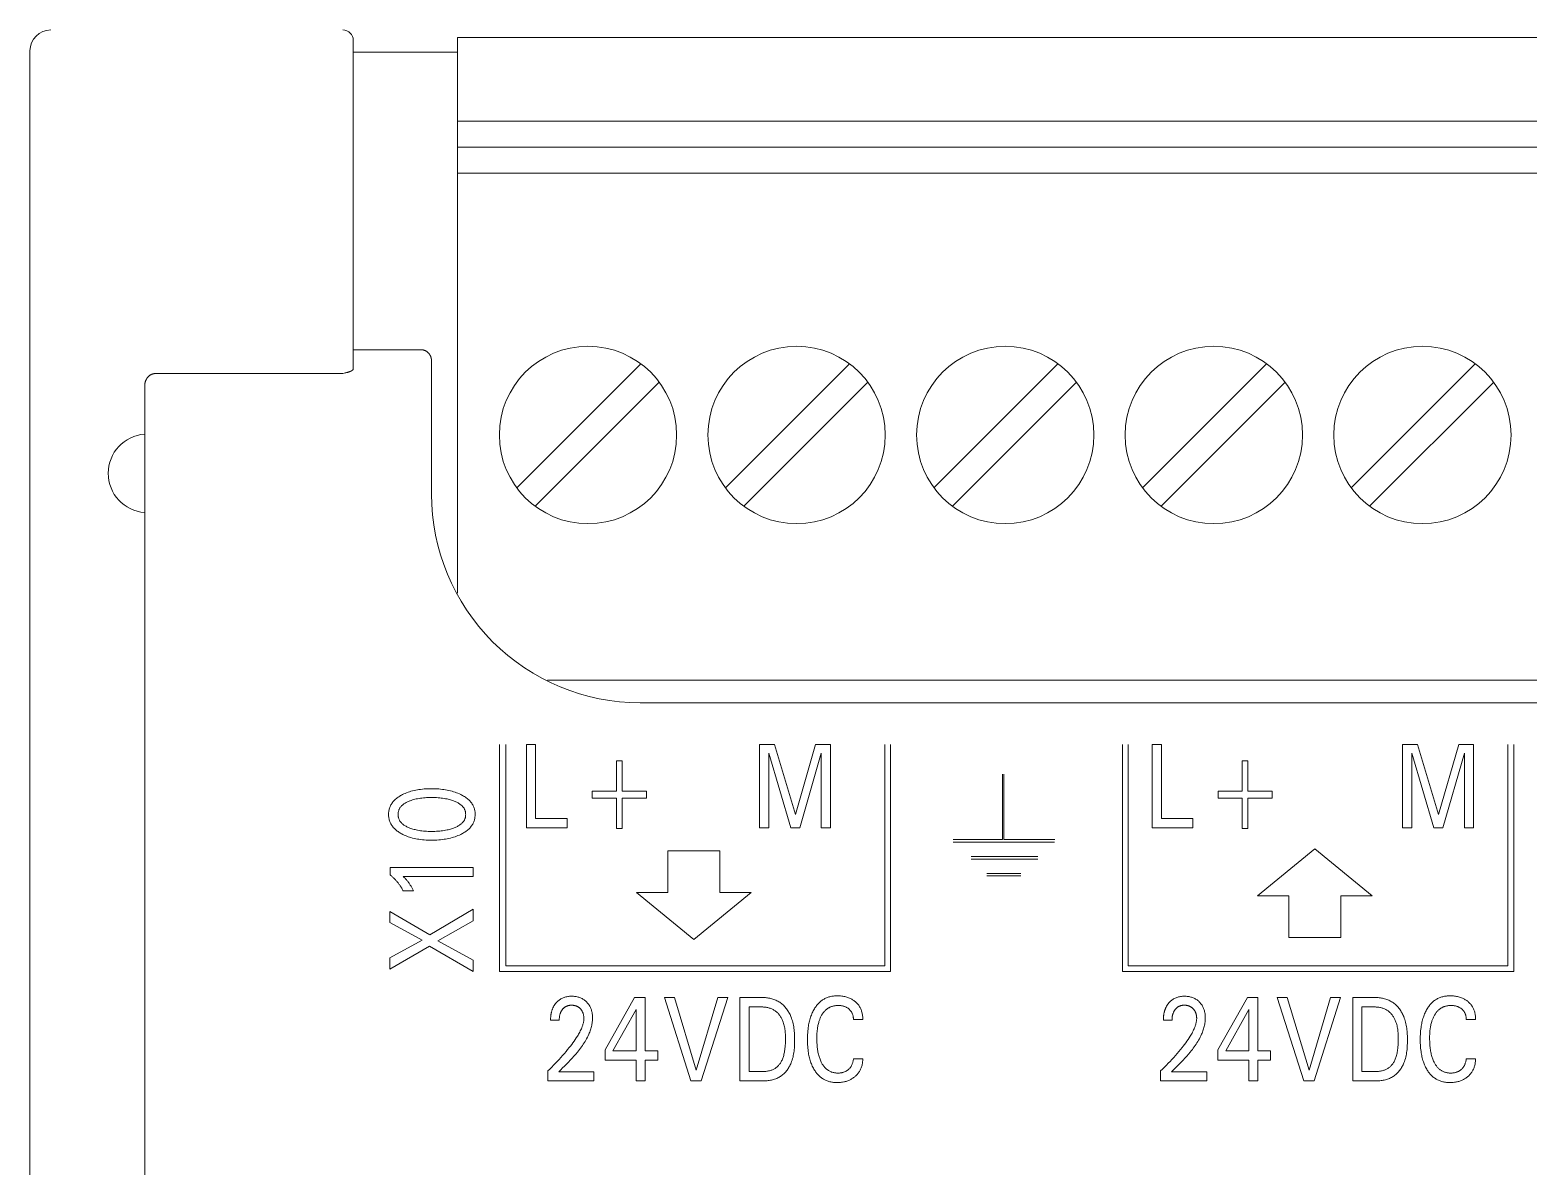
# Model space of a CAD drawing. Header units: millimetres. Extents: x 0 to 420, y 0 to 297.
# Drawn here: x 85.92 to 114.65, y 198.93 to 220.72 of the extents above; entities that cross this region are included whole.
import ezdxf

# ---------------------------------------------------------------- set-up
doc = ezdxf.new("R2010")
doc.units = ezdxf.units.MM
doc.layers.add('eProC - L2', color=41, linetype='Continuous', lineweight=20)

msp = doc.modelspace()

# ---------------------------------------------------------------- linework, layer by layer
at = {"layer": 'eProC - L2', "linetype": 'Continuous'}
for p, q in [((92.124, 214.217), (92.124, 220.515)), ((94.124, 209.919), (94.124, 220.57)), ((94.124, 220.57), (151.124, 220.57)), ((85.924, 173.915), (85.924, 220.315)), ((92.124, 220.291), (94.124, 220.291)), ((94.124, 218.97), (151.124, 218.97)), ((94.124, 218.47), (151.124, 218.47)), ((94.124, 217.97), (151.124, 217.97)), ((93.424, 214.585), (92.124, 214.585)), ((93.624, 211.816), (93.624, 214.369)), ((97.636, 214.316), (95.258, 211.938)), ((101.636, 214.316), (99.258, 211.938)), ((105.636, 214.316), (103.258, 211.938)), ((109.636, 214.316), (107.258, 211.938)), ((113.636, 214.316), (111.258, 211.938)), ((88.324, 214.127), (91.924, 214.127)), ((91.947, 214.133), (91.924, 214.127)), ((91.969, 214.139), (91.947, 214.133)), ((92.072, 214.172), (92.068, 214.17)), ((88.124, 180.53), (88.124, 213.888)), ((95.612, 211.585), (97.99, 213.963)), ((99.612, 211.585), (101.99, 213.963)), ((103.612, 211.585), (105.99, 213.963)), ((107.612, 211.585), (109.99, 213.963)), ((111.612, 211.585), (113.99, 213.963)), ((95.849, 208.25), (151.124, 208.25)), ((97.624, 207.815), (161.624, 207.815)), ((94.924, 202.665), (94.924, 207.015)), ((95.049, 202.775), (95.049, 207.015)), ((95.443, 205.415), (95.443, 207.015)), ((95.443, 207.015), (95.618, 207.015)), ((95.618, 207.015), (95.618, 205.597)), ((99.914, 205.415), (99.914, 207.015)), ((99.914, 207.015), (100.198, 207.015)), ((100.09, 206.848), (100.09, 205.415)), ((100.511, 205.415), (100.09, 206.848)), ((100.198, 207.015), (100.6, 205.676)), ((100.6, 205.676), (100.989, 207.015)), ((101.098, 206.85), (100.687, 205.415)), ((100.989, 207.015), (101.273, 207.015)), ((101.098, 205.415), (101.098, 206.85)), ((101.273, 207.015), (101.273, 205.415)), ((102.314, 207.015), (102.314, 202.775)), ((102.424, 207.015), (102.424, 202.665)), ((106.874, 202.665), (106.874, 207.015)), ((106.984, 207.015), (106.984, 202.775)), ((107.443, 205.415), (107.443, 207.015)), ((107.443, 207.015), (107.618, 207.015)), ((107.618, 207.015), (107.618, 205.597)), ((112.244, 205.415), (112.244, 207.015)), ((112.244, 207.015), (112.528, 207.015)), ((112.42, 206.848), (112.42, 205.415)), ((112.841, 205.415), (112.42, 206.848)), ((112.528, 207.015), (112.93, 205.676)), ((112.93, 205.676), (113.319, 207.015)), ((113.428, 206.85), (113.017, 205.415)), ((113.319, 207.015), (113.603, 207.015)), ((113.428, 205.415), (113.428, 206.85)), ((113.603, 207.015), (113.603, 205.415)), ((114.264, 202.775), (114.264, 207.015)), ((114.374, 207.015), (114.374, 202.665)), ((97.17, 206.123), (97.17, 206.705)), ((97.17, 206.705), (97.279, 206.705)), ((97.279, 206.705), (97.279, 206.123)), ((109.17, 206.123), (109.17, 206.705)), ((109.17, 206.705), (109.279, 206.705)), ((109.279, 206.705), (109.279, 206.123)), ((104.573, 206.444), (104.573, 205.195)), ((104.598, 205.195), (104.598, 206.444)), ((96.705, 205.987), (96.705, 206.123)), ((96.705, 206.123), (97.17, 206.123)), ((97.17, 205.987), (96.705, 205.987)), ((97.17, 205.405), (97.17, 205.987)), ((97.279, 206.123), (97.745, 206.123)), ((97.279, 205.987), (97.279, 205.405)), ((97.745, 205.987), (97.279, 205.987)), ((97.745, 206.123), (97.745, 205.987)), ((108.705, 205.987), (108.705, 206.123)), ((108.705, 206.123), (109.17, 206.123)), ((109.17, 205.987), (108.705, 205.987)), ((109.17, 205.405), (109.17, 205.987)), ((109.279, 206.123), (109.745, 206.123)), ((109.279, 205.987), (109.279, 205.405)), ((109.745, 205.987), (109.279, 205.987)), ((109.745, 206.123), (109.745, 205.987)), ((96.222, 205.415), (95.443, 205.415)), ((95.618, 205.597), (96.222, 205.597)), ((96.222, 205.597), (96.222, 205.415)), ((97.279, 205.405), (97.17, 205.405)), ((100.09, 205.415), (99.914, 205.415)), ((100.687, 205.415), (100.511, 205.415)), ((101.273, 205.415), (101.098, 205.415)), ((108.222, 205.415), (107.443, 205.415)), ((107.618, 205.597), (108.222, 205.597)), ((108.222, 205.597), (108.222, 205.415)), ((109.279, 205.405), (109.17, 205.405)), ((112.42, 205.415), (112.244, 205.415)), ((113.017, 205.415), (112.841, 205.415)), ((113.603, 205.415), (113.428, 205.415)), ((103.623, 205.195), (104.573, 205.195)), ((103.623, 205.145), (105.572, 205.145)), ((104.598, 205.195), (105.573, 205.195)), ((98.154, 204.18), (98.154, 204.98)), ((99.154, 204.98), (98.154, 204.98)), ((99.154, 204.18), (99.154, 204.98)), ((103.973, 204.87), (105.248, 204.87)), ((103.973, 204.82), (105.248, 204.82)), ((110.561, 205.015), (109.461, 204.115)), ((110.561, 205.015), (111.661, 204.115)), ((92.833, 204.514), (92.833, 204.659)), ((92.833, 204.659), (94.424, 204.659)), ((94.424, 204.659), (94.424, 204.488)), ((104.273, 204.545), (104.923, 204.545)), ((94.424, 204.488), (93.08, 204.488)), ((104.273, 204.495), (104.923, 204.495)), ((93.279, 204.208), (93.079, 204.208)), ((98.654, 203.28), (97.554, 204.18)), ((97.554, 204.18), (98.154, 204.18)), ((98.654, 203.28), (99.754, 204.18)), ((99.754, 204.18), (99.154, 204.18)), ((109.461, 204.115), (110.061, 204.115)), ((110.061, 203.315), (110.061, 204.115)), ((111.061, 203.315), (111.061, 204.115)), ((111.661, 204.115), (111.061, 204.115)), ((92.824, 203.605), (92.824, 203.814)), ((92.824, 203.814), (93.59, 203.368)), ((93.59, 203.368), (94.424, 203.858)), ((94.424, 203.858), (94.424, 203.634)), ((93.445, 203.267), (92.824, 203.605)), ((94.424, 203.634), (93.742, 203.252)), ((92.824, 202.927), (93.445, 203.267)), ((93.586, 203.149), (92.824, 202.708)), ((94.424, 202.665), (93.586, 203.149)), ((93.742, 203.252), (94.424, 202.88)), ((110.061, 203.315), (111.061, 203.315)), ((92.824, 202.708), (92.824, 202.927)), ((94.424, 202.88), (94.424, 202.665)), ((102.424, 202.665), (94.924, 202.665)), ((102.314, 202.775), (95.049, 202.775)), ((114.374, 202.665), (106.874, 202.665)), ((106.984, 202.775), (114.264, 202.775)), ((96.953, 201.159), (97.517, 202.165)), ((97.548, 201.938), (97.103, 201.14)), ((97.517, 202.165), (97.72, 202.165)), ((97.548, 201.14), (97.548, 201.938)), ((97.72, 202.165), (97.72, 201.14)), ((98.599, 200.565), (98.091, 202.165)), ((98.091, 202.165), (98.28, 202.165)), ((98.28, 202.165), (98.699, 200.775)), ((98.699, 200.775), (99.113, 202.165)), ((99.303, 202.165), (98.795, 200.565)), ((99.113, 202.165), (99.303, 202.165)), ((99.537, 200.565), (99.537, 202.165)), ((99.537, 202.165), (99.942, 202.165)), ((99.712, 201.984), (99.712, 200.747)), ((99.942, 201.984), (99.712, 201.984)), ((108.703, 201.159), (109.267, 202.165)), ((109.298, 201.938), (108.853, 201.14)), ((109.267, 202.165), (109.47, 202.165)), ((109.298, 201.14), (109.298, 201.938)), ((109.47, 202.165), (109.47, 201.14)), ((110.349, 200.565), (109.841, 202.165)), ((109.841, 202.165), (110.03, 202.165)), ((110.03, 202.165), (110.449, 200.775)), ((110.449, 200.775), (110.863, 202.165)), ((111.053, 202.165), (110.545, 200.565)), ((110.863, 202.165), (111.053, 202.165)), ((111.287, 200.565), (111.287, 202.165)), ((111.287, 202.165), (111.692, 202.165)), ((111.462, 201.984), (111.462, 200.747)), ((111.692, 201.984), (111.462, 201.984)), ((96.073, 201.733), (95.907, 201.733)), ((101.893, 201.741), (101.714, 201.741)), ((107.823, 201.733), (107.657, 201.733)), ((113.643, 201.741), (113.464, 201.741)), ((96.953, 200.966), (96.953, 201.159)), ((97.103, 201.14), (97.548, 201.14)), ((97.72, 201.14), (97.962, 201.14)), ((97.962, 201.14), (97.962, 200.966)), ((108.703, 200.966), (108.703, 201.159)), ((108.853, 201.14), (109.298, 201.14)), ((109.47, 201.14), (109.712, 201.14)), ((109.712, 201.14), (109.712, 200.966)), ((97.548, 200.966), (96.953, 200.966)), ((97.548, 200.565), (97.548, 200.966)), ((97.72, 200.966), (97.72, 200.565)), ((97.962, 200.966), (97.72, 200.966)), ((101.714, 200.99), (101.893, 200.99)), ((109.298, 200.966), (108.703, 200.966)), ((109.298, 200.565), (109.298, 200.966)), ((109.47, 200.966), (109.47, 200.565)), ((109.712, 200.966), (109.47, 200.966)), ((113.464, 200.99), (113.643, 200.99)), ((95.854, 200.565), (95.854, 200.757)), ((96.737, 200.565), (95.854, 200.565)), ((96.063, 200.74), (96.737, 200.74)), ((96.737, 200.74), (96.737, 200.565)), ((97.72, 200.565), (97.548, 200.565)), ((98.795, 200.565), (98.599, 200.565)), ((99.977, 200.565), (99.537, 200.565)), ((99.712, 200.747), (99.977, 200.747)), ((107.604, 200.565), (107.604, 200.757)), ((108.487, 200.565), (107.604, 200.565)), ((107.813, 200.74), (108.487, 200.74)), ((108.487, 200.74), (108.487, 200.565)), ((109.47, 200.565), (109.298, 200.565)), ((110.545, 200.565), (110.349, 200.565)), ((111.727, 200.565), (111.287, 200.565)), ((111.462, 200.747), (111.727, 200.747))]:
    msp.add_line(p, q, dxfattribs=at)
for points in [[(93.424, 214.585), (93.429, 214.585), (93.433, 214.585), (93.438, 214.585), (93.443, 214.584), (93.448, 214.584), (93.452, 214.583), (93.457, 214.582), (93.462, 214.581), (93.466, 214.58), (93.471, 214.579), (93.476, 214.578), (93.48, 214.576), (93.485, 214.575), (93.489, 214.573), (93.494, 214.572), (93.498, 214.57), (93.503, 214.568), (93.507, 214.566), (93.512, 214.563), (93.516, 214.561), (93.52, 214.558), (93.525, 214.556), (93.529, 214.553), (93.533, 214.55), (93.537, 214.547), (93.541, 214.544), (93.545, 214.541), (93.549, 214.538), (93.552, 214.535), (93.556, 214.531), (93.56, 214.528), (93.563, 214.524), (93.567, 214.52), (93.57, 214.516), (93.574, 214.512), (93.577, 214.508), (93.58, 214.504), (93.583, 214.5), (93.586, 214.496), (93.589, 214.491), (93.592, 214.487), (93.594, 214.482), (93.597, 214.478), (93.599, 214.473), (93.602, 214.468), (93.604, 214.463), (93.606, 214.459), (93.608, 214.454), (93.61, 214.449), (93.612, 214.444), (93.613, 214.438), (93.615, 214.433), (93.616, 214.428), (93.618, 214.423), (93.619, 214.417), (93.62, 214.412), (93.621, 214.407), (93.622, 214.401), (93.622, 214.396), (93.623, 214.391), (93.623, 214.385), (93.624, 214.38), (93.624, 214.374), (93.624, 214.369)], [(88.124, 213.888), (88.124, 213.894), (88.124, 213.9), (88.124, 213.906), (88.125, 213.912), (88.125, 213.918), (88.126, 213.924), (88.127, 213.93), (88.128, 213.936), (88.129, 213.942), (88.13, 213.948), (88.132, 213.954), (88.133, 213.96), (88.135, 213.966), (88.136, 213.971), (88.138, 213.977), (88.14, 213.982), (88.142, 213.987), (88.144, 213.993), (88.146, 213.998), (88.149, 214.003), (88.151, 214.009), (88.154, 214.014), (88.156, 214.019), (88.159, 214.024), (88.162, 214.029), (88.165, 214.034), (88.168, 214.038), (88.171, 214.042), (88.174, 214.047), (88.177, 214.051), (88.181, 214.055), (88.184, 214.059), (88.188, 214.063), (88.191, 214.067), (88.195, 214.071), (88.199, 214.074), (88.203, 214.078), (88.207, 214.081), (88.211, 214.085), (88.214, 214.088), (88.218, 214.091), (88.222, 214.094), (88.226, 214.096), (88.23, 214.099), (88.234, 214.102), (88.239, 214.104), (88.243, 214.106), (88.247, 214.109), (88.252, 214.111), (88.256, 214.113), (88.26, 214.115), (88.265, 214.116), (88.269, 214.118), (88.274, 214.119), (88.278, 214.121), (88.283, 214.122), (88.287, 214.123), (88.292, 214.124), (88.296, 214.125), (88.301, 214.125), (88.305, 214.126), (88.31, 214.126), (88.315, 214.127), (88.319, 214.127), (88.324, 214.127)], [(92.068, 214.17), (92.062, 214.168), (92.055, 214.166), (92.049, 214.163), (92.043, 214.161), (92.036, 214.159), (92.03, 214.157), (92.023, 214.154), (92.017, 214.152), (92.01, 214.15), (92.004, 214.148), (91.992, 214.145), (91.981, 214.142), (91.969, 214.139)], [(92.124, 214.217), (92.124, 214.216), (92.124, 214.215), (92.124, 214.214), (92.124, 214.213), (92.123, 214.212), (92.123, 214.211), (92.123, 214.21), (92.122, 214.209), (92.122, 214.209), (92.122, 214.208), (92.121, 214.207), (92.121, 214.206), (92.12, 214.205), (92.12, 214.204), (92.119, 214.204), (92.119, 214.203), (92.118, 214.202), (92.118, 214.201), (92.117, 214.201), (92.116, 214.2), (92.116, 214.199), (92.115, 214.198), (92.114, 214.198), (92.114, 214.197), (92.113, 214.196), (92.112, 214.196), (92.111, 214.195), (92.111, 214.194), (92.11, 214.194), (92.108, 214.192), (92.107, 214.191), (92.105, 214.19), (92.103, 214.189), (92.102, 214.187), (92.1, 214.186), (92.098, 214.185), (92.097, 214.184), (92.095, 214.183), (92.093, 214.182), (92.091, 214.181), (92.09, 214.18), (92.088, 214.179), (92.086, 214.178), (92.084, 214.177), (92.083, 214.177), (92.081, 214.176), (92.079, 214.175), (92.077, 214.174), (92.075, 214.173), (92.074, 214.173), (92.072, 214.172)], [(94.183, 206.056), (94.157, 206.069), (94.13, 206.08), (94.102, 206.091), (94.074, 206.101), (94.046, 206.11), (94.018, 206.118), (93.987, 206.127), (93.956, 206.134), (93.925, 206.141), (93.894, 206.146), (93.862, 206.151), (93.831, 206.156), (93.796, 206.16), (93.761, 206.163), (93.726, 206.165), (93.691, 206.167), (93.656, 206.168), (93.621, 206.168), (93.587, 206.168), (93.552, 206.167), (93.518, 206.165), (93.483, 206.163), (93.449, 206.159), (93.414, 206.155), (93.383, 206.151), (93.352, 206.146), (93.321, 206.14), (93.291, 206.133), (93.26, 206.126), (93.23, 206.118), (93.202, 206.109), (93.175, 206.1), (93.147, 206.09), (93.121, 206.079), (93.094, 206.067), (93.068, 206.055), (93.05, 206.045), (93.032, 206.036), (93.015, 206.026), (92.998, 206.015), (92.981, 206.004), (92.965, 205.992), (92.949, 205.98), (92.934, 205.967), (92.919, 205.953), (92.907, 205.941), (92.895, 205.928), (92.884, 205.915), (92.873, 205.901), (92.863, 205.887), (92.854, 205.872), (92.845, 205.857), (92.837, 205.842), (92.83, 205.826), (92.823, 205.81), (92.818, 205.794), (92.813, 205.778), (92.809, 205.761), (92.806, 205.744), (92.803, 205.727), (92.801, 205.709), (92.8, 205.692), (92.8, 205.675), (92.8, 205.657), (92.801, 205.64), (92.803, 205.623), (92.806, 205.606), (92.809, 205.589), (92.813, 205.572), (92.818, 205.555), (92.823, 205.539), (92.83, 205.523), (92.837, 205.507), (92.845, 205.492), (92.854, 205.477), (92.863, 205.463), (92.873, 205.448), (92.884, 205.435), (92.895, 205.421), (92.907, 205.409), (92.919, 205.396), (92.934, 205.383), (92.949, 205.37), (92.965, 205.357), (92.981, 205.345), (92.998, 205.334), (93.015, 205.323), (93.032, 205.313), (93.05, 205.304), (93.068, 205.294), (93.075, 205.291)], [(93.075, 205.291), (93.1, 205.279), (93.125, 205.268), (93.151, 205.258), (93.177, 205.248), (93.203, 205.24), (93.23, 205.231), (93.26, 205.223), (93.291, 205.216), (93.321, 205.209), (93.352, 205.203), (93.383, 205.198), (93.414, 205.194), (93.449, 205.19), (93.483, 205.186), (93.518, 205.184), (93.552, 205.182), (93.587, 205.181), (93.621, 205.181), (93.656, 205.181), (93.691, 205.182), (93.726, 205.184), (93.761, 205.186), (93.796, 205.189), (93.831, 205.193), (93.863, 205.198), (93.894, 205.203), (93.926, 205.209), (93.957, 205.215), (93.988, 205.222), (94.019, 205.231), (94.047, 205.239), (94.075, 205.248), (94.102, 205.258), (94.13, 205.269), (94.157, 205.28), (94.183, 205.293), (94.202, 205.302), (94.22, 205.311), (94.238, 205.322), (94.256, 205.332), (94.273, 205.344), (94.29, 205.355), (94.306, 205.368), (94.322, 205.381), (94.337, 205.395), (94.35, 205.407), (94.362, 205.42), (94.373, 205.433), (94.384, 205.447), (94.395, 205.461), (94.405, 205.476), (94.414, 205.491), (94.422, 205.506), (94.429, 205.522), (94.435, 205.536), (94.441, 205.551), (94.445, 205.566), (94.449, 205.581), (94.453, 205.596), (94.455, 205.612), (94.457, 205.627), (94.459, 205.643), (94.46, 205.659), (94.46, 205.675), (94.46, 205.69), (94.459, 205.706), (94.458, 205.722), (94.455, 205.737), (94.453, 205.753), (94.449, 205.768), (94.445, 205.783), (94.441, 205.798), (94.435, 205.813), (94.429, 205.827), (94.422, 205.843), (94.414, 205.859), (94.405, 205.874), (94.395, 205.888), (94.385, 205.903), (94.374, 205.916), (94.362, 205.93), (94.35, 205.942), (94.337, 205.955), (94.322, 205.968), (94.306, 205.982), (94.29, 205.994), (94.273, 206.006), (94.255, 206.017), (94.238, 206.028), (94.22, 206.038), (94.202, 206.047), (94.183, 206.056)], [(93.213, 205.937), (93.236, 205.945), (93.259, 205.953), (93.282, 205.959), (93.306, 205.966), (93.33, 205.971), (93.357, 205.977), (93.385, 205.982), (93.412, 205.986), (93.44, 205.99), (93.468, 205.993), (93.499, 205.996), (93.53, 205.998), (93.561, 205.999), (93.592, 206), (93.623, 206), (93.655, 206), (93.686, 205.999), (93.718, 205.998), (93.749, 205.996), (93.781, 205.993), (93.809, 205.99), (93.837, 205.986), (93.866, 205.982), (93.894, 205.977), (93.922, 205.972), (93.943, 205.967), (93.964, 205.962), (93.985, 205.956), (94.005, 205.95), (94.026, 205.943), (94.046, 205.936), (94.061, 205.93), (94.076, 205.924), (94.091, 205.917), (94.106, 205.911), (94.121, 205.903), (94.135, 205.895), (94.149, 205.887), (94.162, 205.878), (94.175, 205.868), (94.185, 205.861), (94.194, 205.854), (94.203, 205.846), (94.211, 205.838), (94.219, 205.829), (94.227, 205.82), (94.234, 205.811), (94.241, 205.801), (94.247, 205.792), (94.253, 205.781), (94.258, 205.772), (94.262, 205.761), (94.266, 205.751), (94.269, 205.74), (94.272, 205.73), (94.275, 205.719), (94.276, 205.708), (94.278, 205.697), (94.278, 205.686), (94.279, 205.675), (94.278, 205.663), (94.278, 205.652), (94.276, 205.641), (94.275, 205.63), (94.272, 205.619), (94.269, 205.609), (94.266, 205.598), (94.262, 205.588), (94.258, 205.578), (94.253, 205.568), (94.247, 205.558), (94.241, 205.548), (94.234, 205.538), (94.227, 205.529), (94.219, 205.52), (94.211, 205.512), (94.203, 205.503), (94.194, 205.495), (94.185, 205.488), (94.175, 205.481), (94.162, 205.471), (94.149, 205.462), (94.135, 205.454), (94.12, 205.446), (94.106, 205.439), (94.091, 205.432), (94.076, 205.425), (94.061, 205.419), (94.046, 205.413)], [(94.046, 205.413), (94.026, 205.406), (94.005, 205.399), (93.985, 205.393), (93.964, 205.387), (93.943, 205.382), (93.922, 205.377), (93.894, 205.372), (93.866, 205.367), (93.837, 205.363), (93.809, 205.359), (93.781, 205.356), (93.749, 205.353), (93.718, 205.351), (93.686, 205.35), (93.655, 205.349), (93.623, 205.349), (93.592, 205.349), (93.561, 205.35), (93.53, 205.351), (93.499, 205.353), (93.468, 205.356), (93.44, 205.359), (93.412, 205.363), (93.385, 205.367), (93.357, 205.372), (93.33, 205.378), (93.309, 205.383), (93.288, 205.388), (93.268, 205.394), (93.247, 205.4), (93.227, 205.407), (93.207, 205.414), (93.192, 205.42), (93.178, 205.426), (93.163, 205.433), (93.149, 205.44), (93.135, 205.447), (93.121, 205.455), (93.108, 205.463), (93.095, 205.472), (93.082, 205.481), (93.073, 205.489), (93.064, 205.496), (93.055, 205.504), (93.047, 205.512), (93.039, 205.521), (93.032, 205.53), (93.025, 205.539), (93.018, 205.548), (93.012, 205.558), (93.007, 205.568), (93.002, 205.578), (92.998, 205.588), (92.994, 205.598), (92.99, 205.609), (92.988, 205.62), (92.985, 205.63), (92.984, 205.641), (92.982, 205.652), (92.982, 205.663), (92.982, 205.675), (92.982, 205.686), (92.982, 205.697), (92.984, 205.708), (92.985, 205.719), (92.988, 205.729), (92.99, 205.74), (92.994, 205.751), (92.998, 205.761), (93.002, 205.771), (93.007, 205.781), (93.012, 205.791), (93.018, 205.801), (93.025, 205.81), (93.032, 205.819), (93.039, 205.828), (93.047, 205.837), (93.055, 205.845), (93.064, 205.853), (93.073, 205.86), (93.082, 205.868), (93.095, 205.877), (93.108, 205.886), (93.121, 205.894), (93.135, 205.902), (93.149, 205.91), (93.163, 205.916), (93.178, 205.923), (93.192, 205.929), (93.207, 205.935), (93.213, 205.937)], [(92.833, 204.514), (92.843, 204.506), (92.854, 204.497), (92.864, 204.488), (92.874, 204.478), (92.884, 204.469), (92.894, 204.46), (92.904, 204.45), (92.914, 204.44), (92.923, 204.431), (92.932, 204.421), (92.941, 204.411), (92.95, 204.401), (92.958, 204.391), (92.967, 204.381), (92.975, 204.371), (92.983, 204.361), (92.991, 204.35), (92.999, 204.34), (93.007, 204.329), (93.014, 204.318), (93.021, 204.309), (93.027, 204.299), (93.034, 204.289), (93.04, 204.279), (93.046, 204.269), (93.052, 204.259), (93.058, 204.249), (93.063, 204.239), (93.069, 204.228), (93.074, 204.218), (93.079, 204.208)], [(93.279, 204.208), (93.272, 204.221), (93.265, 204.234), (93.259, 204.247), (93.252, 204.26), (93.245, 204.273), (93.237, 204.286), (93.231, 204.298), (93.224, 204.309), (93.217, 204.321), (93.21, 204.332), (93.203, 204.343), (93.195, 204.354), (93.189, 204.364), (93.182, 204.373), (93.175, 204.383), (93.168, 204.392), (93.16, 204.402), (93.153, 204.411), (93.146, 204.419), (93.139, 204.427), (93.132, 204.435), (93.124, 204.443), (93.116, 204.452), (93.108, 204.46), (93.094, 204.474), (93.08, 204.488)], [(96.038, 202.088), (96.03, 202.081), (96.023, 202.074), (96.018, 202.068), (96.012, 202.062), (96.007, 202.056), (96.002, 202.049), (95.997, 202.043), (95.992, 202.036), (95.988, 202.03), (95.983, 202.023), (95.979, 202.016), (95.974, 202.01), (95.97, 202.003), (95.966, 201.996), (95.962, 201.989), (95.959, 201.981), (95.955, 201.974), (95.951, 201.966), (95.948, 201.958), (95.945, 201.95), (95.941, 201.942), (95.938, 201.934), (95.936, 201.926), (95.933, 201.918), (95.93, 201.91), (95.928, 201.901), (95.926, 201.893), (95.924, 201.885), (95.922, 201.876), (95.92, 201.868), (95.918, 201.858), (95.916, 201.848), (95.914, 201.837), (95.913, 201.827), (95.912, 201.817), (95.91, 201.806), (95.91, 201.796), (95.909, 201.785), (95.908, 201.775), (95.908, 201.765), (95.907, 201.754), (95.907, 201.744), (95.907, 201.733)], [(96.063, 200.74), (96.1, 200.777), (96.137, 200.814), (96.174, 200.85), (96.211, 200.887), (96.248, 200.925), (96.284, 200.962), (96.32, 201), (96.355, 201.039), (96.389, 201.078), (96.423, 201.118), (96.442, 201.142), (96.462, 201.167), (96.48, 201.192), (96.499, 201.217), (96.517, 201.242), (96.534, 201.268), (96.551, 201.294), (96.567, 201.321), (96.583, 201.348), (96.598, 201.375), (96.612, 201.403), (96.626, 201.431), (96.639, 201.46), (96.648, 201.481), (96.656, 201.502), (96.664, 201.523), (96.671, 201.544), (96.678, 201.566), (96.684, 201.588), (96.69, 201.61), (96.695, 201.632), (96.7, 201.654), (96.703, 201.676), (96.706, 201.698), (96.709, 201.72), (96.71, 201.743), (96.711, 201.765), (96.711, 201.787), (96.71, 201.808), (96.708, 201.83), (96.705, 201.851), (96.702, 201.873), (96.697, 201.894), (96.693, 201.91), (96.689, 201.926), (96.684, 201.941), (96.678, 201.957), (96.671, 201.972), (96.664, 201.987), (96.657, 202.001), (96.649, 202.015), (96.64, 202.028), (96.631, 202.04), (96.621, 202.053), (96.611, 202.065), (96.6, 202.076), (96.589, 202.087), (96.577, 202.098), (96.565, 202.109), (96.552, 202.118), (96.538, 202.127), (96.524, 202.136), (96.51, 202.144), (96.495, 202.151), (96.48, 202.158), (96.464, 202.164), (96.449, 202.169), (96.433, 202.174), (96.417, 202.178), (96.399, 202.182), (96.381, 202.184), (96.363, 202.187), (96.345, 202.188), (96.327, 202.189), (96.309, 202.189), (96.29, 202.189), (96.272, 202.188), (96.253, 202.186), (96.235, 202.184), (96.217, 202.181), (96.199, 202.176), (96.182, 202.172), (96.166, 202.167), (96.15, 202.161), (96.134, 202.154), (96.118, 202.146), (96.103, 202.138), (96.089, 202.129), (96.076, 202.12), (96.063, 202.11), (96.05, 202.099), (96.038, 202.088)], [(96.073, 201.733), (96.073, 201.744), (96.073, 201.754), (96.074, 201.764), (96.075, 201.774), (96.076, 201.785), (96.077, 201.795), (96.078, 201.805), (96.08, 201.815), (96.082, 201.824), (96.084, 201.833), (96.086, 201.842), (96.089, 201.85), (96.092, 201.859), (96.095, 201.867), (96.098, 201.876), (96.102, 201.884), (96.105, 201.891), (96.109, 201.898), (96.112, 201.904), (96.116, 201.911), (96.12, 201.917), (96.124, 201.923), (96.129, 201.929), (96.133, 201.935), (96.138, 201.941), (96.143, 201.946), (96.147, 201.952), (96.152, 201.957), (96.158, 201.961), (96.163, 201.966), (96.168, 201.971), (96.174, 201.975), (96.18, 201.979), (96.186, 201.983), (96.192, 201.987), (96.198, 201.99), (96.204, 201.994), (96.21, 201.997), (96.216, 201.999), (96.223, 202.002), (96.229, 202.004), (96.236, 202.007), (96.243, 202.009), (96.251, 202.011), (96.259, 202.012), (96.267, 202.014), (96.275, 202.015), (96.284, 202.016), (96.292, 202.016), (96.301, 202.017), (96.309, 202.017), (96.317, 202.017), (96.325, 202.017), (96.333, 202.016), (96.341, 202.015), (96.349, 202.014), (96.357, 202.013), (96.365, 202.012), (96.373, 202.01), (96.381, 202.008), (96.388, 202.006), (96.395, 202.003), (96.402, 202.001), (96.409, 201.998), (96.416, 201.995), (96.422, 201.992), (96.429, 201.988), (96.435, 201.984), (96.442, 201.981), (96.448, 201.976), (96.454, 201.972), (96.459, 201.967), (96.465, 201.962), (96.471, 201.957), (96.476, 201.952), (96.481, 201.947), (96.486, 201.942), (96.49, 201.936), (96.495, 201.93), (96.499, 201.924), (96.503, 201.918), (96.507, 201.912), (96.511, 201.906), (96.514, 201.9), (96.518, 201.893), (96.521, 201.886), (96.524, 201.879), (96.526, 201.872), (96.529, 201.864), (96.531, 201.857), (96.533, 201.849), (96.535, 201.842), (96.537, 201.834), (96.539, 201.826), (96.54, 201.817), (96.542, 201.808), (96.543, 201.8), (96.544, 201.791), (96.544, 201.782), (96.545, 201.774), (96.545, 201.765), (96.545, 201.756)], [(99.977, 200.565), (99.997, 200.566), (100.018, 200.566), (100.039, 200.568), (100.06, 200.569), (100.08, 200.572), (100.101, 200.575), (100.122, 200.578), (100.143, 200.582), (100.163, 200.587), (100.183, 200.593), (100.203, 200.599), (100.223, 200.606), (100.242, 200.613), (100.261, 200.622), (100.28, 200.631), (100.298, 200.641), (100.315, 200.652), (100.331, 200.663), (100.347, 200.674), (100.362, 200.687), (100.376, 200.7), (100.39, 200.713), (100.404, 200.728), (100.417, 200.742), (100.429, 200.757), (100.441, 200.773), (100.453, 200.789), (100.464, 200.806), (100.474, 200.823), (100.484, 200.84), (100.493, 200.857), (100.502, 200.875), (100.511, 200.893), (100.518, 200.911), (100.529, 200.938), (100.539, 200.966), (100.547, 200.994), (100.555, 201.022), (100.561, 201.05), (100.567, 201.079), (100.571, 201.108), (100.575, 201.137), (100.579, 201.166), (100.581, 201.195), (100.583, 201.224), (100.584, 201.254), (100.585, 201.283), (100.586, 201.313), (100.586, 201.342), (100.586, 201.372), (100.586, 201.401), (100.585, 201.43), (100.583, 201.459), (100.582, 201.489), (100.579, 201.518), (100.576, 201.547), (100.573, 201.575), (100.569, 201.604), (100.564, 201.633), (100.558, 201.661), (100.551, 201.689), (100.543, 201.717), (100.535, 201.745), (100.525, 201.772), (100.515, 201.8), (100.506, 201.819), (100.498, 201.838), (100.488, 201.856), (100.478, 201.875), (100.468, 201.893), (100.457, 201.911), (100.445, 201.928), (100.433, 201.945), (100.42, 201.962), (100.407, 201.978), (100.394, 201.994), (100.379, 202.009), (100.364, 202.023), (100.349, 202.037), (100.333, 202.05), (100.317, 202.062), (100.3, 202.074), (100.282, 202.085), (100.264, 202.095), (100.246, 202.104), (100.227, 202.113), (100.208, 202.121), (100.189, 202.128), (100.169, 202.134), (100.149, 202.14), (100.128, 202.145), (100.108, 202.15), (100.087, 202.153), (100.067, 202.157), (100.046, 202.16), (100.025, 202.162), (100.004, 202.163), (99.983, 202.165), (99.963, 202.165), (99.942, 202.165)], [(99.942, 201.984), (99.958, 201.984), (99.974, 201.983), (99.99, 201.982), (100.006, 201.981), (100.022, 201.979), (100.038, 201.977), (100.054, 201.974), (100.07, 201.971), (100.086, 201.967), (100.101, 201.962), (100.117, 201.958), (100.132, 201.952), (100.147, 201.946), (100.161, 201.94), (100.175, 201.932), (100.189, 201.925), (100.203, 201.916), (100.215, 201.908), (100.227, 201.898), (100.239, 201.889), (100.25, 201.878), (100.261, 201.868), (100.271, 201.856), (100.281, 201.845), (100.291, 201.833), (100.3, 201.821), (100.309, 201.808), (100.317, 201.795), (100.325, 201.782), (100.333, 201.768), (100.34, 201.755), (100.347, 201.741), (100.353, 201.727), (100.359, 201.712), (100.367, 201.691), (100.375, 201.669), (100.381, 201.647), (100.387, 201.624), (100.392, 201.602), (100.396, 201.579), (100.4, 201.557), (100.403, 201.534), (100.405, 201.511), (100.407, 201.488), (100.409, 201.465), (100.41, 201.442), (100.411, 201.419), (100.411, 201.396), (100.411, 201.373), (100.411, 201.342), (100.41, 201.31), (100.409, 201.279), (100.407, 201.248), (100.404, 201.217), (100.401, 201.186), (100.398, 201.164), (100.395, 201.142), (100.391, 201.12), (100.387, 201.099), (100.382, 201.077), (100.376, 201.056), (100.37, 201.034), (100.365, 201.017), (100.359, 200.999), (100.352, 200.982), (100.345, 200.966), (100.337, 200.949), (100.329, 200.933), (100.319, 200.917), (100.312, 200.905), (100.304, 200.893), (100.295, 200.882), (100.286, 200.871), (100.277, 200.861), (100.267, 200.85), (100.257, 200.841), (100.246, 200.831), (100.235, 200.823), (100.224, 200.814), (100.212, 200.806), (100.2, 200.799), (100.187, 200.792), (100.174, 200.786), (100.161, 200.78), (100.148, 200.775), (100.135, 200.77), (100.121, 200.766), (100.104, 200.761), (100.086, 200.757), (100.068, 200.754), (100.05, 200.751), (100.032, 200.749), (100.014, 200.748), (99.996, 200.747), (99.977, 200.747)], [(101.893, 201.741), (101.893, 201.759), (101.893, 201.778), (101.891, 201.796), (101.89, 201.814), (101.887, 201.832), (101.884, 201.849), (101.88, 201.867), (101.876, 201.885), (101.871, 201.9), (101.866, 201.916), (101.86, 201.931), (101.854, 201.946), (101.847, 201.961), (101.84, 201.975), (101.832, 201.989), (101.823, 202.003), (101.814, 202.016), (101.804, 202.029), (101.794, 202.041), (101.783, 202.053), (101.772, 202.065), (101.76, 202.076), (101.748, 202.086), (101.736, 202.096), (101.723, 202.106), (101.71, 202.115), (101.696, 202.123), (101.683, 202.131), (101.669, 202.139), (101.655, 202.146), (101.64, 202.152), (101.622, 202.16), (101.604, 202.166), (101.586, 202.172), (101.567, 202.177), (101.549, 202.182), (101.53, 202.186), (101.509, 202.19), (101.488, 202.193), (101.467, 202.195), (101.447, 202.196), (101.425, 202.197), (101.404, 202.197), (101.386, 202.197), (101.368, 202.196), (101.35, 202.195), (101.333, 202.193), (101.315, 202.191), (101.297, 202.188), (101.279, 202.184), (101.262, 202.18), (101.245, 202.175), (101.228, 202.17), (101.212, 202.164), (101.196, 202.158), (101.181, 202.151), (101.166, 202.143), (101.151, 202.135), (101.136, 202.127), (101.122, 202.118), (101.108, 202.108), (101.095, 202.098), (101.081, 202.087), (101.068, 202.076), (101.055, 202.063), (101.042, 202.05), (101.03, 202.037), (101.018, 202.023), (101.007, 202.009), (100.996, 201.995), (100.986, 201.98), (100.976, 201.965), (100.966, 201.95), (100.955, 201.931), (100.944, 201.911), (100.934, 201.891), (100.924, 201.87), (100.915, 201.85), (100.907, 201.829), (100.899, 201.808), (100.892, 201.786), (100.884, 201.762), (100.877, 201.738), (100.871, 201.714), (100.865, 201.689), (100.86, 201.664), (100.855, 201.639), (100.851, 201.614), (100.847, 201.589), (100.843, 201.556), (100.839, 201.523), (100.837, 201.49), (100.834, 201.457), (100.833, 201.424), (100.832, 201.391), (100.832, 201.358)], [(101.022, 201.556), (101.024, 201.575), (101.027, 201.593), (101.031, 201.612), (101.034, 201.63), (101.038, 201.648), (101.043, 201.667), (101.047, 201.685), (101.053, 201.703), (101.057, 201.717), (101.062, 201.731), (101.067, 201.744), (101.072, 201.758), (101.078, 201.772), (101.084, 201.785), (101.09, 201.798), (101.097, 201.811), (101.104, 201.824), (101.11, 201.835), (101.117, 201.845), (101.123, 201.855), (101.13, 201.865), (101.137, 201.875), (101.145, 201.885), (101.153, 201.894), (101.161, 201.903), (101.169, 201.912), (101.178, 201.921), (101.187, 201.929), (101.195, 201.935), (101.203, 201.942), (101.211, 201.948), (101.219, 201.954), (101.228, 201.96), (101.237, 201.965), (101.246, 201.97), (101.255, 201.975), (101.264, 201.98), (101.274, 201.984), (101.283, 201.988), (101.293, 201.991), (101.304, 201.995), (101.316, 201.999), (101.327, 202.002), (101.339, 202.004), (101.351, 202.007), (101.363, 202.008), (101.375, 202.01), (101.387, 202.011), (101.399, 202.012), (101.411, 202.012), (101.423, 202.012), (101.435, 202.012), (101.447, 202.012), (101.46, 202.011), (101.472, 202.009), (101.484, 202.008), (101.496, 202.006), (101.507, 202.003), (101.519, 202), (101.53, 201.997), (101.54, 201.994), (101.551, 201.99), (101.562, 201.985), (101.572, 201.98), (101.581, 201.975), (101.591, 201.97), (101.6, 201.964), (101.61, 201.958), (101.618, 201.951), (101.626, 201.945), (101.633, 201.939), (101.64, 201.932), (101.647, 201.925), (101.654, 201.918), (101.66, 201.911), (101.666, 201.903), (101.671, 201.896), (101.677, 201.888), (101.681, 201.879), (101.686, 201.871), (101.69, 201.862), (101.694, 201.853), (101.697, 201.844), (101.7, 201.835), (101.703, 201.826), (101.706, 201.815), (101.708, 201.805), (101.71, 201.794), (101.711, 201.784), (101.713, 201.773), (101.713, 201.763), (101.714, 201.752), (101.714, 201.741)], [(107.788, 202.088), (107.78, 202.081), (107.773, 202.074), (107.768, 202.068), (107.762, 202.062), (107.757, 202.056), (107.752, 202.049), (107.747, 202.043), (107.742, 202.036), (107.738, 202.03), (107.733, 202.023), (107.729, 202.016), (107.724, 202.01), (107.72, 202.003), (107.716, 201.996), (107.712, 201.989), (107.709, 201.981), (107.705, 201.974), (107.701, 201.966), (107.698, 201.958), (107.695, 201.95), (107.691, 201.942), (107.688, 201.934), (107.686, 201.926), (107.683, 201.918), (107.68, 201.91), (107.678, 201.901), (107.676, 201.893), (107.674, 201.885), (107.672, 201.876), (107.67, 201.868), (107.668, 201.858), (107.666, 201.848), (107.664, 201.837), (107.663, 201.827), (107.662, 201.817), (107.66, 201.806), (107.66, 201.796), (107.659, 201.785), (107.658, 201.775), (107.658, 201.765), (107.657, 201.754), (107.657, 201.744), (107.657, 201.733)], [(107.813, 200.74), (107.85, 200.777), (107.887, 200.814), (107.924, 200.85), (107.961, 200.887), (107.998, 200.925), (108.034, 200.962), (108.07, 201), (108.105, 201.039), (108.139, 201.078), (108.173, 201.118), (108.192, 201.142), (108.212, 201.167), (108.23, 201.192), (108.249, 201.217), (108.267, 201.242), (108.284, 201.268), (108.301, 201.294), (108.317, 201.321), (108.333, 201.348), (108.348, 201.375), (108.362, 201.403), (108.376, 201.431), (108.389, 201.46), (108.398, 201.481), (108.406, 201.502), (108.414, 201.523), (108.421, 201.544), (108.428, 201.566), (108.434, 201.588), (108.44, 201.61), (108.445, 201.632), (108.45, 201.654), (108.453, 201.676), (108.456, 201.698), (108.459, 201.72), (108.46, 201.743), (108.461, 201.765), (108.461, 201.787), (108.46, 201.808), (108.458, 201.83), (108.455, 201.851), (108.452, 201.873), (108.447, 201.894), (108.443, 201.91), (108.439, 201.926), (108.434, 201.941), (108.428, 201.957), (108.421, 201.972), (108.414, 201.987), (108.407, 202.001), (108.399, 202.015), (108.39, 202.028), (108.381, 202.04), (108.371, 202.053), (108.361, 202.065), (108.35, 202.076), (108.339, 202.087), (108.327, 202.098), (108.315, 202.109), (108.302, 202.118), (108.288, 202.127), (108.274, 202.136), (108.26, 202.144), (108.245, 202.151), (108.23, 202.158), (108.214, 202.164), (108.199, 202.169), (108.183, 202.174), (108.167, 202.178), (108.149, 202.182), (108.131, 202.184), (108.113, 202.187), (108.095, 202.188), (108.077, 202.189), (108.059, 202.189), (108.04, 202.189), (108.022, 202.188), (108.003, 202.186), (107.985, 202.184), (107.967, 202.181), (107.949, 202.176), (107.932, 202.172), (107.916, 202.167), (107.9, 202.161), (107.884, 202.154), (107.868, 202.146), (107.853, 202.138), (107.839, 202.129), (107.826, 202.12), (107.813, 202.11), (107.8, 202.099), (107.788, 202.088)], [(107.823, 201.733), (107.823, 201.744), (107.823, 201.754), (107.824, 201.764), (107.825, 201.774), (107.826, 201.785), (107.827, 201.795), (107.828, 201.805), (107.83, 201.815), (107.832, 201.824), (107.834, 201.833), (107.836, 201.842), (107.839, 201.85), (107.842, 201.859), (107.845, 201.867), (107.848, 201.876), (107.852, 201.884), (107.855, 201.891), (107.859, 201.898), (107.862, 201.904), (107.866, 201.911), (107.87, 201.917), (107.874, 201.923), (107.879, 201.929), (107.883, 201.935), (107.888, 201.941), (107.893, 201.946), (107.897, 201.952), (107.902, 201.957), (107.908, 201.961), (107.913, 201.966), (107.918, 201.971), (107.924, 201.975), (107.93, 201.979), (107.936, 201.983), (107.942, 201.987), (107.948, 201.99), (107.954, 201.994), (107.96, 201.997), (107.966, 201.999), (107.973, 202.002), (107.979, 202.004), (107.986, 202.007), (107.993, 202.009), (108.001, 202.011), (108.009, 202.012), (108.017, 202.014), (108.025, 202.015), (108.034, 202.016), (108.042, 202.016), (108.051, 202.017), (108.059, 202.017), (108.067, 202.017), (108.075, 202.017), (108.083, 202.016), (108.091, 202.015), (108.099, 202.014), (108.107, 202.013), (108.115, 202.012), (108.123, 202.01), (108.131, 202.008), (108.138, 202.006), (108.145, 202.003), (108.152, 202.001), (108.159, 201.998), (108.166, 201.995), (108.172, 201.992), (108.179, 201.988), (108.185, 201.984), (108.192, 201.981), (108.198, 201.976), (108.204, 201.972), (108.209, 201.967), (108.215, 201.962), (108.221, 201.957), (108.226, 201.952), (108.231, 201.947), (108.236, 201.942), (108.24, 201.936), (108.245, 201.93), (108.249, 201.924), (108.253, 201.918), (108.257, 201.912), (108.261, 201.906), (108.264, 201.9), (108.268, 201.893), (108.271, 201.886), (108.274, 201.879), (108.276, 201.872), (108.279, 201.864), (108.281, 201.857), (108.283, 201.849), (108.285, 201.842), (108.287, 201.834), (108.289, 201.826), (108.29, 201.817), (108.292, 201.808), (108.293, 201.8), (108.294, 201.791), (108.294, 201.782), (108.295, 201.774), (108.295, 201.765), (108.295, 201.756)], [(111.727, 200.565), (111.747, 200.566), (111.768, 200.566), (111.789, 200.568), (111.81, 200.569), (111.83, 200.572), (111.851, 200.575), (111.872, 200.578), (111.893, 200.582), (111.913, 200.587), (111.933, 200.593), (111.953, 200.599), (111.973, 200.606), (111.992, 200.613), (112.011, 200.622), (112.03, 200.631), (112.048, 200.641), (112.065, 200.652), (112.081, 200.663), (112.097, 200.674), (112.112, 200.687), (112.126, 200.7), (112.14, 200.713), (112.154, 200.728), (112.167, 200.742), (112.179, 200.757), (112.191, 200.773), (112.203, 200.789), (112.214, 200.806), (112.224, 200.823), (112.234, 200.84), (112.243, 200.857), (112.252, 200.875), (112.261, 200.893), (112.268, 200.911), (112.279, 200.938), (112.289, 200.966), (112.297, 200.994), (112.305, 201.022), (112.311, 201.05), (112.317, 201.079), (112.321, 201.108), (112.325, 201.137), (112.329, 201.166), (112.331, 201.195), (112.333, 201.224), (112.334, 201.254), (112.335, 201.283), (112.336, 201.313), (112.336, 201.342), (112.336, 201.372), (112.336, 201.401), (112.335, 201.43), (112.333, 201.459), (112.332, 201.489), (112.329, 201.518), (112.326, 201.547), (112.323, 201.575), (112.319, 201.604), (112.314, 201.633), (112.308, 201.661), (112.301, 201.689), (112.293, 201.717), (112.285, 201.745), (112.275, 201.772), (112.265, 201.8), (112.256, 201.819), (112.248, 201.838), (112.238, 201.856), (112.228, 201.875), (112.218, 201.893), (112.207, 201.911), (112.195, 201.928), (112.183, 201.945), (112.17, 201.962), (112.157, 201.978), (112.144, 201.994), (112.129, 202.009), (112.114, 202.023), (112.099, 202.037), (112.083, 202.05), (112.067, 202.062), (112.05, 202.074), (112.032, 202.085), (112.014, 202.095), (111.996, 202.104), (111.977, 202.113), (111.958, 202.121), (111.939, 202.128), (111.919, 202.134), (111.899, 202.14), (111.878, 202.145), (111.858, 202.15), (111.837, 202.153), (111.817, 202.157), (111.796, 202.16), (111.775, 202.162), (111.754, 202.163), (111.733, 202.165), (111.713, 202.165), (111.692, 202.165)], [(111.692, 201.984), (111.708, 201.984), (111.724, 201.983), (111.74, 201.982), (111.756, 201.981), (111.772, 201.979), (111.788, 201.977), (111.804, 201.974), (111.82, 201.971), (111.836, 201.967), (111.851, 201.962), (111.867, 201.958), (111.882, 201.952), (111.897, 201.946), (111.911, 201.94), (111.925, 201.932), (111.939, 201.925), (111.953, 201.916), (111.965, 201.908), (111.977, 201.898), (111.989, 201.889), (112, 201.878), (112.011, 201.868), (112.021, 201.856), (112.031, 201.845), (112.041, 201.833), (112.05, 201.821), (112.059, 201.808), (112.067, 201.795), (112.075, 201.782), (112.083, 201.768), (112.09, 201.755), (112.097, 201.741), (112.103, 201.727), (112.109, 201.712), (112.117, 201.691), (112.125, 201.669), (112.131, 201.647), (112.137, 201.624), (112.142, 201.602), (112.146, 201.579), (112.15, 201.557), (112.153, 201.534), (112.155, 201.511), (112.157, 201.488), (112.159, 201.465), (112.16, 201.442), (112.161, 201.419), (112.161, 201.396), (112.161, 201.373), (112.161, 201.342), (112.16, 201.31), (112.159, 201.279), (112.157, 201.248), (112.154, 201.217), (112.151, 201.186), (112.148, 201.164), (112.145, 201.142), (112.141, 201.12), (112.137, 201.099), (112.132, 201.077), (112.126, 201.056), (112.12, 201.034), (112.115, 201.017), (112.109, 200.999), (112.102, 200.982), (112.095, 200.966), (112.087, 200.949), (112.079, 200.933), (112.069, 200.917), (112.062, 200.905), (112.054, 200.893), (112.045, 200.882), (112.036, 200.871), (112.027, 200.861), (112.017, 200.85), (112.007, 200.841), (111.996, 200.831), (111.985, 200.823), (111.974, 200.814), (111.962, 200.806), (111.95, 200.799), (111.937, 200.792), (111.924, 200.786), (111.911, 200.78), (111.898, 200.775), (111.885, 200.77), (111.871, 200.766), (111.854, 200.761), (111.836, 200.757), (111.818, 200.754), (111.8, 200.751), (111.782, 200.749), (111.764, 200.748), (111.746, 200.747), (111.727, 200.747)], [(113.643, 201.741), (113.643, 201.759), (113.643, 201.778), (113.641, 201.796), (113.64, 201.814), (113.637, 201.832), (113.634, 201.849), (113.63, 201.867), (113.626, 201.885), (113.621, 201.9), (113.616, 201.916), (113.61, 201.931), (113.604, 201.946), (113.597, 201.961), (113.59, 201.975), (113.582, 201.989), (113.573, 202.003), (113.564, 202.016), (113.554, 202.029), (113.544, 202.041), (113.533, 202.053), (113.522, 202.065), (113.51, 202.076), (113.498, 202.086), (113.486, 202.096), (113.473, 202.106), (113.46, 202.115), (113.446, 202.123), (113.433, 202.131), (113.419, 202.139), (113.405, 202.146), (113.39, 202.152), (113.372, 202.16), (113.354, 202.166), (113.336, 202.172), (113.317, 202.177), (113.299, 202.182), (113.28, 202.186), (113.259, 202.19), (113.238, 202.193), (113.217, 202.195), (113.197, 202.196), (113.175, 202.197), (113.154, 202.197), (113.136, 202.197), (113.118, 202.196), (113.1, 202.195), (113.083, 202.193), (113.065, 202.191), (113.047, 202.188), (113.029, 202.184), (113.012, 202.18), (112.995, 202.175), (112.978, 202.17), (112.962, 202.164), (112.946, 202.158), (112.931, 202.151), (112.916, 202.143), (112.901, 202.135), (112.886, 202.127), (112.872, 202.118), (112.858, 202.108), (112.845, 202.098), (112.831, 202.087), (112.818, 202.076), (112.805, 202.063), (112.792, 202.05), (112.78, 202.037), (112.768, 202.023), (112.757, 202.009), (112.746, 201.995), (112.736, 201.98), (112.726, 201.965), (112.716, 201.95), (112.705, 201.931), (112.694, 201.911), (112.684, 201.891), (112.674, 201.87), (112.665, 201.85), (112.657, 201.829), (112.649, 201.808), (112.642, 201.786), (112.634, 201.762), (112.627, 201.738), (112.621, 201.714), (112.615, 201.689), (112.61, 201.664), (112.605, 201.639), (112.601, 201.614), (112.597, 201.589), (112.593, 201.556), (112.589, 201.523), (112.587, 201.49), (112.584, 201.457), (112.583, 201.424), (112.582, 201.391), (112.582, 201.358)], [(112.772, 201.556), (112.774, 201.575), (112.777, 201.593), (112.781, 201.612), (112.784, 201.63), (112.788, 201.648), (112.793, 201.667), (112.797, 201.685), (112.803, 201.703), (112.807, 201.717), (112.812, 201.731), (112.817, 201.744), (112.822, 201.758), (112.828, 201.772), (112.834, 201.785), (112.84, 201.798), (112.847, 201.811), (112.854, 201.824), (112.86, 201.835), (112.867, 201.845), (112.873, 201.855), (112.88, 201.865), (112.887, 201.875), (112.895, 201.885), (112.903, 201.894), (112.911, 201.903), (112.919, 201.912), (112.928, 201.921), (112.937, 201.929), (112.945, 201.935), (112.953, 201.942), (112.961, 201.948), (112.969, 201.954), (112.978, 201.96), (112.987, 201.965), (112.996, 201.97), (113.005, 201.975), (113.014, 201.98), (113.024, 201.984), (113.033, 201.988), (113.043, 201.991), (113.054, 201.995), (113.066, 201.999), (113.077, 202.002), (113.089, 202.004), (113.101, 202.007), (113.113, 202.008), (113.125, 202.01), (113.137, 202.011), (113.149, 202.012), (113.161, 202.012), (113.173, 202.012), (113.185, 202.012), (113.197, 202.012), (113.21, 202.011), (113.222, 202.009), (113.234, 202.008), (113.246, 202.006), (113.257, 202.003), (113.269, 202), (113.28, 201.997), (113.29, 201.994), (113.301, 201.99), (113.312, 201.985), (113.322, 201.98), (113.331, 201.975), (113.341, 201.97), (113.35, 201.964), (113.36, 201.958), (113.368, 201.951), (113.376, 201.945), (113.383, 201.939), (113.39, 201.932), (113.397, 201.925), (113.404, 201.918), (113.41, 201.911), (113.416, 201.903), (113.421, 201.896), (113.427, 201.888), (113.431, 201.879), (113.436, 201.871), (113.44, 201.862), (113.444, 201.853), (113.447, 201.844), (113.45, 201.835), (113.453, 201.826), (113.456, 201.815), (113.458, 201.805), (113.46, 201.794), (113.461, 201.784), (113.463, 201.773), (113.463, 201.763), (113.464, 201.752), (113.464, 201.741)], [(96.545, 201.756), (96.544, 201.741), (96.543, 201.726), (96.541, 201.711), (96.538, 201.696), (96.535, 201.681), (96.532, 201.666), (96.528, 201.651), (96.524, 201.637), (96.519, 201.622), (96.514, 201.608), (96.505, 201.586), (96.497, 201.565), (96.487, 201.544), (96.477, 201.524), (96.466, 201.503), (96.456, 201.483), (96.444, 201.463), (96.433, 201.444), (96.421, 201.424), (96.4, 201.392), (96.379, 201.36), (96.357, 201.328), (96.335, 201.297), (96.312, 201.266), (96.289, 201.235), (96.265, 201.205), (96.234, 201.166), (96.203, 201.128), (96.171, 201.09), (96.138, 201.052), (96.105, 201.014), (96.071, 200.976), (96.036, 200.939), (96.001, 200.903), (95.965, 200.866), (95.929, 200.829), (95.892, 200.793), (95.854, 200.757)], [(108.295, 201.756), (108.294, 201.741), (108.293, 201.726), (108.291, 201.711), (108.288, 201.696), (108.285, 201.681), (108.282, 201.666), (108.278, 201.651), (108.274, 201.637), (108.269, 201.622), (108.264, 201.608), (108.255, 201.586), (108.247, 201.565), (108.237, 201.544), (108.227, 201.524), (108.216, 201.503), (108.206, 201.483), (108.194, 201.463), (108.183, 201.444), (108.171, 201.424), (108.15, 201.392), (108.129, 201.36), (108.107, 201.328), (108.085, 201.297), (108.062, 201.266), (108.039, 201.235), (108.015, 201.205), (107.984, 201.166), (107.953, 201.128), (107.921, 201.09), (107.888, 201.052), (107.855, 201.014), (107.821, 200.976), (107.786, 200.939), (107.751, 200.903), (107.715, 200.866), (107.679, 200.829), (107.642, 200.793), (107.604, 200.757)], [(101.714, 200.99), (101.712, 200.975), (101.71, 200.961), (101.707, 200.947), (101.704, 200.933), (101.701, 200.919), (101.696, 200.905), (101.692, 200.894), (101.688, 200.884), (101.684, 200.874), (101.679, 200.864), (101.674, 200.854), (101.668, 200.844), (101.662, 200.835), (101.655, 200.826), (101.649, 200.818), (101.642, 200.809), (101.634, 200.802), (101.627, 200.794), (101.619, 200.787), (101.61, 200.78), (101.601, 200.773), (101.592, 200.767), (101.583, 200.76), (101.573, 200.755), (101.564, 200.749), (101.553, 200.745), (101.543, 200.74), (101.532, 200.736), (101.521, 200.732), (101.51, 200.729), (101.499, 200.726), (101.488, 200.723), (101.474, 200.721), (101.459, 200.719), (101.444, 200.717), (101.429, 200.717), (101.414, 200.716), (101.401, 200.717), (101.388, 200.717), (101.374, 200.718), (101.361, 200.72), (101.348, 200.722), (101.335, 200.724), (101.322, 200.727), (101.309, 200.731), (101.296, 200.735), (101.284, 200.74), (101.272, 200.745), (101.261, 200.75), (101.249, 200.756), (101.238, 200.763), (101.228, 200.77), (101.217, 200.777), (101.207, 200.785), (101.197, 200.793), (101.187, 200.801), (101.178, 200.81), (101.168, 200.82), (101.159, 200.831), (101.15, 200.842), (101.141, 200.854), (101.133, 200.865), (101.125, 200.877), (101.117, 200.889), (101.11, 200.902), (101.103, 200.914), (101.097, 200.927), (101.089, 200.945), (101.081, 200.963), (101.074, 200.981), (101.067, 200.999), (101.061, 201.017), (101.055, 201.036), (101.05, 201.055), (101.044, 201.076), (101.039, 201.098), (101.034, 201.119), (101.03, 201.141), (101.027, 201.163), (101.024, 201.185), (101.021, 201.207), (101.018, 201.236), (101.016, 201.266), (101.014, 201.295), (101.013, 201.325), (101.012, 201.355), (101.012, 201.384), (101.012, 201.409), (101.012, 201.433), (101.013, 201.458), (101.015, 201.483), (101.017, 201.507), (101.019, 201.532), (101.022, 201.556)], [(113.464, 200.99), (113.462, 200.975), (113.46, 200.961), (113.457, 200.947), (113.454, 200.933), (113.451, 200.919), (113.446, 200.905), (113.442, 200.894), (113.438, 200.884), (113.434, 200.874), (113.429, 200.864), (113.424, 200.854), (113.418, 200.844), (113.412, 200.835), (113.405, 200.826), (113.399, 200.818), (113.392, 200.809), (113.384, 200.802), (113.377, 200.794), (113.369, 200.787), (113.36, 200.78), (113.351, 200.773), (113.342, 200.767), (113.333, 200.76), (113.323, 200.755), (113.314, 200.749), (113.303, 200.745), (113.293, 200.74), (113.282, 200.736), (113.271, 200.732), (113.26, 200.729), (113.249, 200.726), (113.238, 200.723), (113.224, 200.721), (113.209, 200.719), (113.194, 200.717), (113.179, 200.717), (113.164, 200.716), (113.151, 200.717), (113.138, 200.717), (113.124, 200.718), (113.111, 200.72), (113.098, 200.722), (113.085, 200.724), (113.072, 200.727), (113.059, 200.731), (113.046, 200.735), (113.034, 200.74), (113.022, 200.745), (113.011, 200.75), (112.999, 200.756), (112.988, 200.763), (112.978, 200.77), (112.967, 200.777), (112.957, 200.785), (112.947, 200.793), (112.937, 200.801), (112.928, 200.81), (112.918, 200.82), (112.909, 200.831), (112.9, 200.842), (112.891, 200.854), (112.883, 200.865), (112.875, 200.877), (112.867, 200.889), (112.86, 200.902), (112.853, 200.914), (112.847, 200.927), (112.839, 200.945), (112.831, 200.963), (112.824, 200.981), (112.817, 200.999), (112.811, 201.017), (112.805, 201.036), (112.8, 201.055), (112.794, 201.076), (112.789, 201.098), (112.784, 201.119), (112.78, 201.141), (112.777, 201.163), (112.774, 201.185), (112.771, 201.207), (112.768, 201.236), (112.766, 201.266), (112.764, 201.295), (112.763, 201.325), (112.762, 201.355), (112.762, 201.384), (112.762, 201.409), (112.762, 201.433), (112.763, 201.458), (112.765, 201.483), (112.767, 201.507), (112.769, 201.532), (112.772, 201.556)], [(100.832, 201.358), (100.832, 201.325), (100.833, 201.292), (100.835, 201.26), (100.837, 201.227), (100.839, 201.194), (100.843, 201.161), (100.847, 201.129), (100.851, 201.104), (100.855, 201.079), (100.86, 201.054), (100.865, 201.03), (100.871, 201.006), (100.877, 200.981), (100.884, 200.957), (100.892, 200.933), (100.899, 200.912), (100.907, 200.891), (100.916, 200.871), (100.925, 200.85), (100.934, 200.83), (100.945, 200.81), (100.956, 200.791), (100.967, 200.772), (100.977, 200.757), (100.987, 200.743), (100.997, 200.728), (101.008, 200.714), (101.019, 200.701), (101.031, 200.688), (101.043, 200.675), (101.055, 200.663), (101.068, 200.651), (101.082, 200.64), (101.095, 200.629), (101.109, 200.62), (101.122, 200.61), (101.137, 200.602), (101.151, 200.593), (101.166, 200.586), (101.181, 200.578), (101.196, 200.572), (101.212, 200.566), (101.228, 200.56), (101.245, 200.555), (101.262, 200.55), (101.28, 200.546), (101.297, 200.543), (101.315, 200.54), (101.333, 200.538), (101.351, 200.536), (101.368, 200.535), (101.386, 200.534), (101.404, 200.534), (101.425, 200.534), (101.445, 200.535), (101.466, 200.537), (101.486, 200.539), (101.506, 200.542), (101.527, 200.545), (101.543, 200.549), (101.558, 200.553), (101.574, 200.557), (101.59, 200.562), (101.605, 200.568), (101.62, 200.574), (101.635, 200.581), (101.65, 200.588), (101.664, 200.595), (101.678, 200.603), (101.692, 200.611), (101.705, 200.62), (101.718, 200.629), (101.731, 200.639), (101.743, 200.649), (101.756, 200.66), (101.767, 200.671), (101.779, 200.683), (101.789, 200.695), (101.8, 200.707), (101.809, 200.72), (101.819, 200.733), (101.827, 200.747), (101.836, 200.761), (101.843, 200.775), (101.85, 200.789), (101.857, 200.804), (101.863, 200.819), (101.868, 200.834), (101.873, 200.85), (101.878, 200.867), (101.882, 200.884), (101.885, 200.902), (101.888, 200.919), (101.89, 200.937), (101.892, 200.954), (101.893, 200.972), (101.893, 200.99)], [(112.582, 201.358), (112.582, 201.325), (112.583, 201.292), (112.585, 201.26), (112.587, 201.227), (112.589, 201.194), (112.593, 201.161), (112.597, 201.129), (112.601, 201.104), (112.605, 201.079), (112.61, 201.054), (112.615, 201.03), (112.621, 201.006), (112.627, 200.981), (112.634, 200.957), (112.642, 200.933), (112.649, 200.912), (112.657, 200.891), (112.666, 200.871), (112.675, 200.85), (112.684, 200.83), (112.695, 200.81), (112.706, 200.791), (112.717, 200.772), (112.727, 200.757), (112.737, 200.743), (112.747, 200.728), (112.758, 200.714), (112.769, 200.701), (112.781, 200.688), (112.793, 200.675), (112.805, 200.663), (112.818, 200.651), (112.832, 200.64), (112.845, 200.629), (112.859, 200.62), (112.872, 200.61), (112.887, 200.602), (112.901, 200.593), (112.916, 200.586), (112.931, 200.578), (112.946, 200.572), (112.962, 200.566), (112.978, 200.56), (112.995, 200.555), (113.012, 200.55), (113.03, 200.546), (113.047, 200.543), (113.065, 200.54), (113.083, 200.538), (113.101, 200.536), (113.118, 200.535), (113.136, 200.534), (113.154, 200.534), (113.175, 200.534), (113.195, 200.535), (113.216, 200.537), (113.236, 200.539), (113.256, 200.542), (113.277, 200.545), (113.293, 200.549), (113.308, 200.553), (113.324, 200.557), (113.34, 200.562), (113.355, 200.568), (113.37, 200.574), (113.385, 200.581), (113.4, 200.588), (113.414, 200.595), (113.428, 200.603), (113.442, 200.611), (113.455, 200.62), (113.468, 200.629), (113.481, 200.639), (113.493, 200.649), (113.506, 200.66), (113.517, 200.671), (113.529, 200.683), (113.539, 200.695), (113.55, 200.707), (113.559, 200.72), (113.569, 200.733), (113.577, 200.747), (113.586, 200.761), (113.593, 200.775), (113.6, 200.789), (113.607, 200.804), (113.613, 200.819), (113.618, 200.834), (113.623, 200.85), (113.628, 200.867), (113.632, 200.884), (113.635, 200.902), (113.638, 200.919), (113.64, 200.937), (113.642, 200.954), (113.643, 200.972), (113.643, 200.99)]]:
    msp.add_lwpolyline(points, dxfattribs=at)
for centre in [(96.624, 212.95), (100.624, 212.95), (104.624, 212.95), (108.624, 212.95), (112.624, 212.95)]:
    msp.add_circle(centre, 1.7, dxfattribs=at)
for centre, radius, start, end in [((86.324, 220.315), 0.4, 90, 180), ((91.924, 220.515), 0.2, 0, 90), ((88.176, 212.215), 0.752, 93.9499, 266.0501), ((97.624, 211.815), 4, 179.9958, 270)]:
    msp.add_arc(centre, radius, start, end, dxfattribs=at)

doc.saveas('drawing.dxf')
